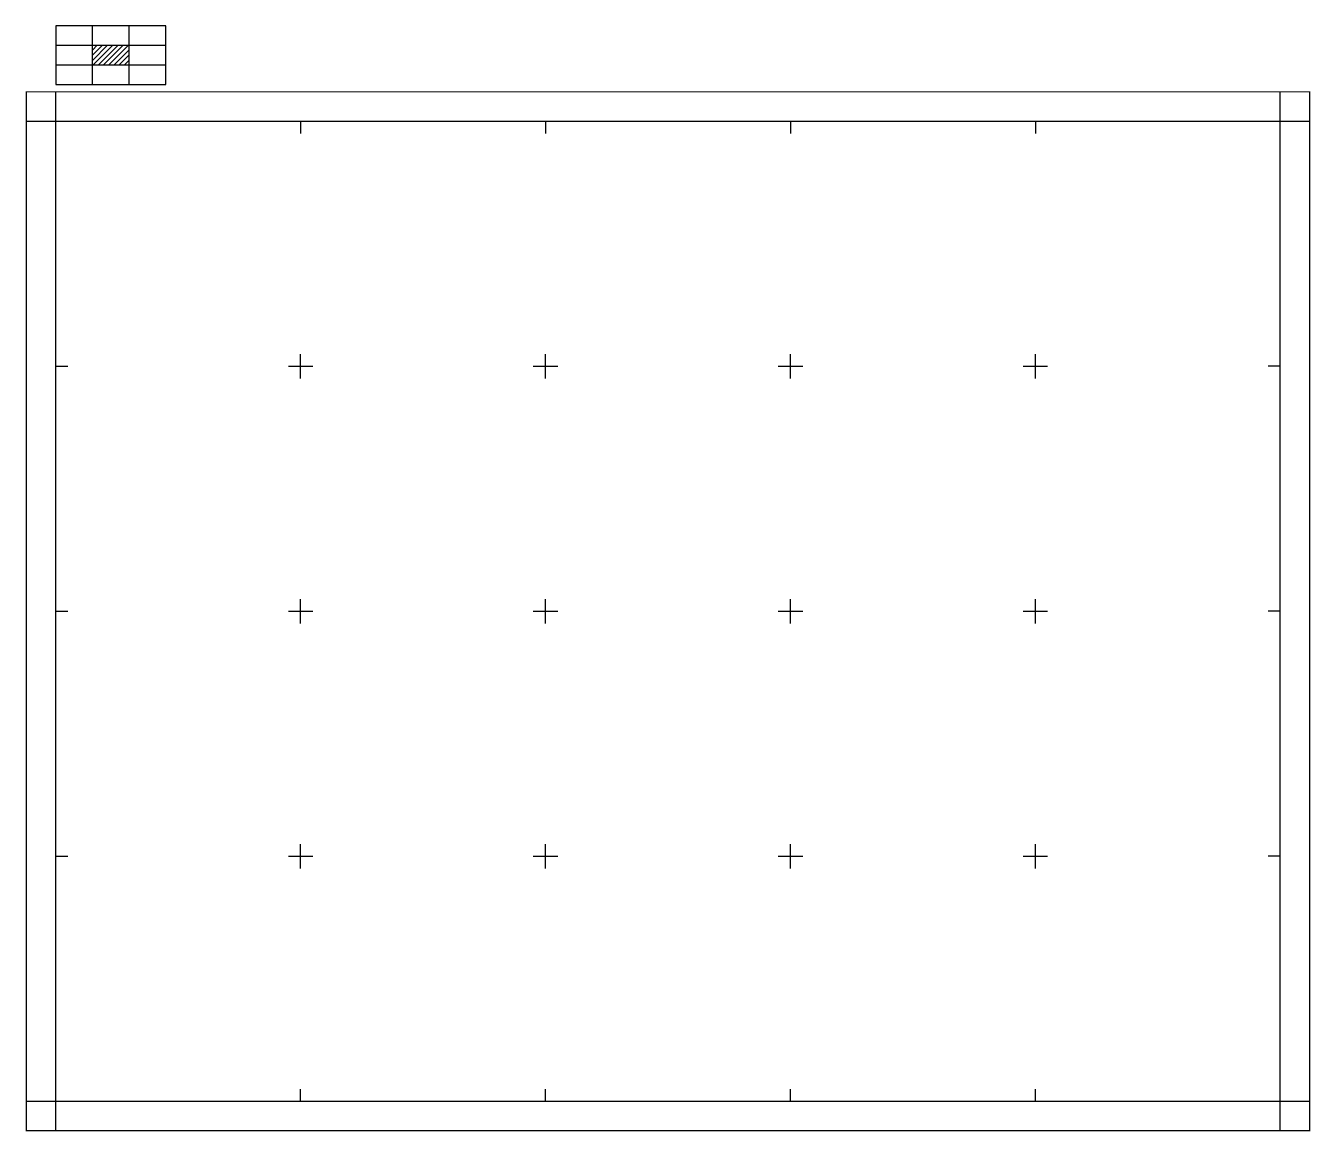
# Model space of a CAD drawing. Extents: x -12 to 512, y -12 to 439.
import ezdxf

# ---------------------------------------------------------------- set-up
doc = ezdxf.new("R2010")
doc.units = 0
doc.header["$MEASUREMENT"] = 0
doc.layers.get('0').update_dxf_attribs({"linetype": 'CONTINUOUS'})

msp = doc.modelspace()

# ---------------------------------------------------------------- linework, layer by layer
for p, q in [((45, 439), (0, 439)), ((0, 439), (0, 415)), ((15, 415), (15, 439)), ((30, 415), (30, 439)), ((45, 415), (45, 439)), ((0, 431), (45, 431)), ((0, 423), (45, 423)), ((0, 415), (45, 415)), ((0, -12), (0, 412)), ((500, -12), (500, 412)), ((-12, 400), (512, 400)), ((100, 400), (100, 395)), ((200, 400), (200, 395)), ((300, 400), (300, 395)), ((400, 400), (400, 395)), ((100, 295), (100, 305)), ((200, 295), (200, 305)), ((300, 295), (300, 305)), ((400, 295), (400, 305)), ((0, 300), (5, 300)), ((95, 300), (105, 300)), ((195, 300), (205, 300)), ((295, 300), (305, 300)), ((395, 300), (405, 300)), ((500, 300), (495, 300)), ((100, 195), (100, 205)), ((200, 195), (200, 205)), ((300, 195), (300, 205)), ((400, 195), (400, 205)), ((0, 200), (5, 200)), ((95, 200), (105, 200)), ((195, 200), (205, 200)), ((295, 200), (305, 200)), ((395, 200), (405, 200)), ((500, 200), (495, 200)), ((100, 95), (100, 105)), ((200, 95), (200, 105)), ((300, 95), (300, 105)), ((400, 95), (400, 105)), ((0, 100), (5, 100)), ((95, 100), (105, 100)), ((195, 100), (205, 100)), ((295, 100), (305, 100)), ((395, 100), (405, 100)), ((500, 100), (495, 100)), ((-12, 0), (512, 0)), ((100, 0), (100, 5)), ((200, 0), (200, 5)), ((300, 0), (300, 5)), ((400, 0), (400, 5))]:
    msp.add_line(p, q)
at = {"color": 0}
for p, q in [((15, 424.79), (21.21, 431)), ((15, 426.91), (19.09, 431)), ((15, 429.04), (16.96, 431)), ((15.33, 423), (23.33, 431)), ((17.45, 423), (25.45, 431)), ((19.57, 423), (27.57, 431)), ((21.69, 423), (29.69, 431)), ((23.81, 423), (30, 429.19)), ((25.94, 423), (30, 427.06)), ((28.06, 423), (30, 424.94))]:
    msp.add_line(p, q, dxfattribs=at)
msp.add_lwpolyline([(-12, -12, 0.5, 0.5, 0), (512, -12, 0.5, 0.5, 0), (512, 412, 0.5, 0.5, 0), (-12, 412, 0.5, 0.5, 0)], format="xyseb", close=True)

doc.saveas('drawing.dxf')
